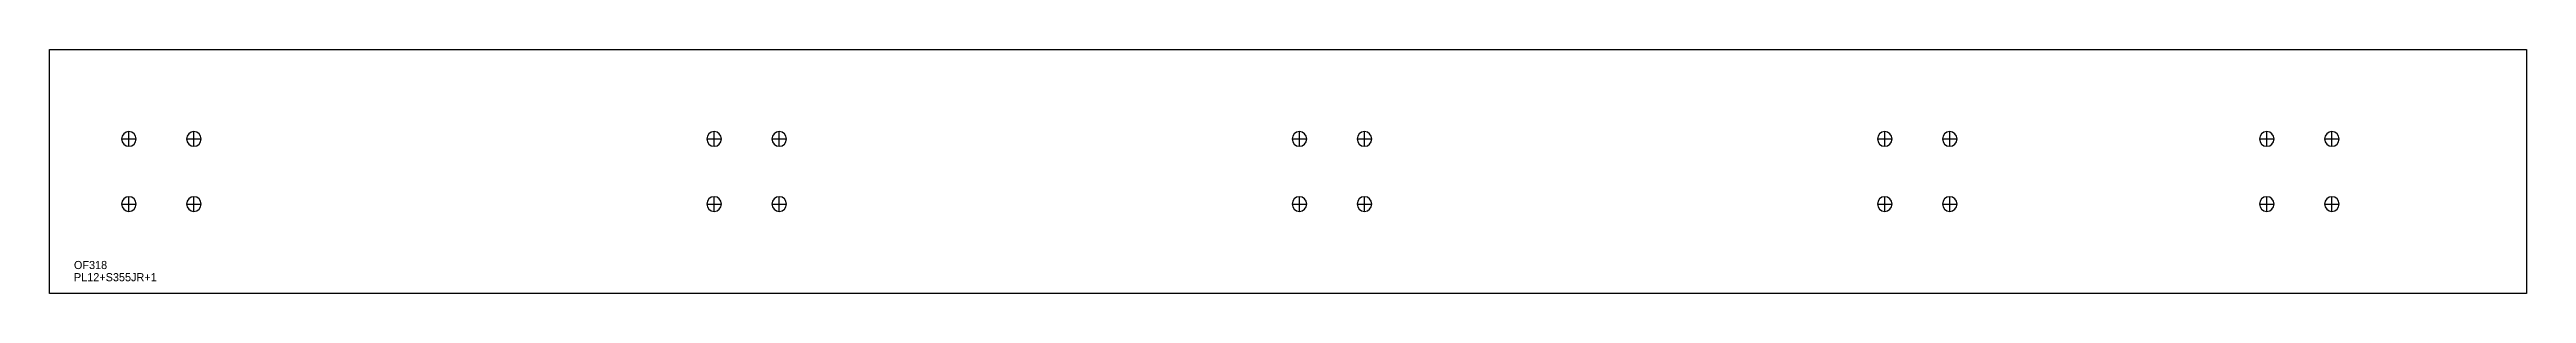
# Model space of a CAD drawing. Extents: x 0 to 3047, y 0 to 300.
import ezdxf

# ---------------------------------------------------------------- set-up
doc = ezdxf.new("R2010")
doc.units = 0
for name, color, linetype in [('18', 7, 'CONTINUOUS'), ('CUT', 7, 'CONTINUOUS'), ('SCRIBE', 3, 'CONTINUOUS'), ('TEXT', 7, 'CONTINUOUS')]:
    doc.layers.add(name, color=color, linetype=linetype)

msp = doc.modelspace()

# ---------------------------------------------------------------- linework, layer by layer
at = {"layer": '18', "color": 7, "linetype": 'CONTINUOUS'}
for p, q in [((88.57, 190), (106.57, 190)), ((97.57, 181), (97.57, 199)), ((168.57, 190), (186.57, 190)), ((177.57, 181), (177.57, 199)), ((808.57, 190), (826.57, 190)), ((817.57, 181), (817.57, 199)), ((888.57, 190), (906.57, 190)), ((897.57, 181), (897.57, 199)), ((1528.57, 190), (1546.57, 190)), ((1537.57, 181), (1537.57, 199)), ((1608.57, 190), (1626.57, 190)), ((1617.57, 181), (1617.57, 199)), ((2248.57, 190), (2266.57, 190)), ((2257.57, 181), (2257.57, 199)), ((2328.57, 190), (2346.57, 190)), ((2337.57, 181), (2337.57, 199)), ((2718.57, 190), (2736.57, 190)), ((2727.57, 181), (2727.57, 199)), ((2798.57, 190), (2816.57, 190)), ((2807.57, 181), (2807.57, 199)), ((88.57, 110), (106.57, 110)), ((97.57, 101), (97.57, 119)), ((168.57, 110), (186.57, 110)), ((177.57, 101), (177.57, 119)), ((808.57, 110), (826.57, 110)), ((817.57, 101), (817.57, 119)), ((888.57, 110), (906.57, 110)), ((897.57, 101), (897.57, 119)), ((1528.57, 110), (1546.57, 110)), ((1537.57, 101), (1537.57, 119)), ((1608.57, 110), (1626.57, 110)), ((1617.57, 101), (1617.57, 119)), ((2248.57, 110), (2266.57, 110)), ((2257.57, 101), (2257.57, 119)), ((2328.57, 110), (2346.57, 110)), ((2337.57, 101), (2337.57, 119)), ((2718.57, 110), (2736.57, 110)), ((2727.57, 101), (2727.57, 119)), ((2798.57, 110), (2816.57, 110)), ((2807.57, 101), (2807.57, 119))]:
    msp.add_line(p, q, dxfattribs=at)
for points in [[(97.57, 199, 1), (97.57, 181, 1)], [(177.57, 199, 1), (177.57, 181, 1)], [(817.57, 199, 1), (817.57, 181, 1)], [(897.57, 199, 1), (897.57, 181, 1)], [(1537.57, 199, 1), (1537.57, 181, 1)], [(1617.57, 199, 1), (1617.57, 181, 1)], [(2257.57, 199, 1), (2257.57, 181, 1)], [(2337.57, 199, 1), (2337.57, 181, 1)], [(2727.57, 199, 1), (2727.57, 181, 1)], [(2807.57, 199, 1), (2807.57, 181, 1)], [(97.57, 119, 1), (97.57, 101, 1)], [(177.57, 119, 1), (177.57, 101, 1)], [(817.57, 119, 1), (817.57, 101, 1)], [(897.57, 119, 1), (897.57, 101, 1)], [(1537.57, 119, 1), (1537.57, 101, 1)], [(1617.57, 119, 1), (1617.57, 101, 1)], [(2257.57, 119, 1), (2257.57, 101, 1)], [(2337.57, 119, 1), (2337.57, 101, 1)], [(2727.57, 119, 1), (2727.57, 101, 1)], [(2807.57, 119, 1), (2807.57, 101, 1)]]:
    msp.add_lwpolyline(points, format="xyb", close=True, dxfattribs=at)
at = {"layer": 'CUT', "color": 7, "linetype": 'CONTINUOUS'}
msp.add_lwpolyline([(0, 0), (0, 300), (3046.96, 300), (3046.96, 0)], close=True, dxfattribs=at)

# ---------------------------------------------------------------- texts
at = {"layer": 'SCRIBE', "color": 3}
msp.add_text('OF318', height=10, dxfattribs=at).set_placement((30, 30))
at = {"layer": 'TEXT', "color": 7}
msp.add_text('PL12+S355JR+1', height=10, dxfattribs=at).set_placement((30, 15))

doc.saveas('drawing.dxf')
